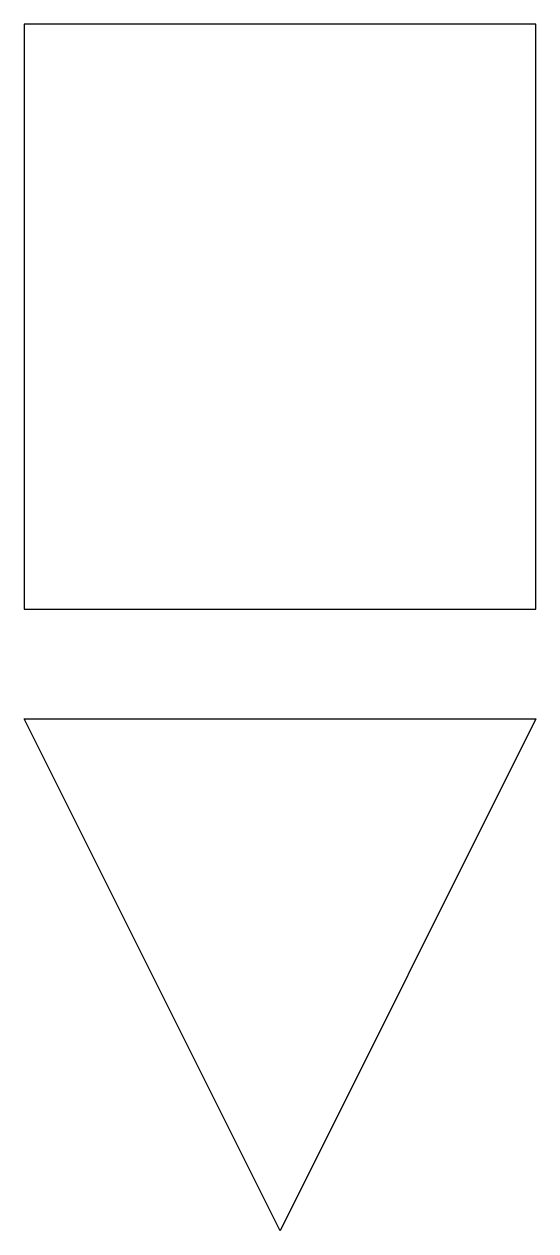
# Model space of a CAD drawing. Header units: millimetres. Extents: x -175 to 175, y -412 to 412.
import ezdxf

# ---------------------------------------------------------------- set-up
doc = ezdxf.new("R2010")
doc.units = ezdxf.units.MM

msp = doc.modelspace()

# ---------------------------------------------------------------- linework, layer by layer
at = {"color": 0, "linetype": 'ByBlock', "lineweight": -2}
for p, q in [((-175, -62.5), (175, -62.5)), ((0, -412.5), (-175, -62.5)), ((175, -62.5), (0, -412.5))]:
    msp.add_line(p, q, dxfattribs=at)
msp.add_lwpolyline([(-175, 12.5), (175, 12.5), (175, 412.5), (-175, 412.5), (-175, 12.5)], dxfattribs=at)

doc.saveas('drawing.dxf')
